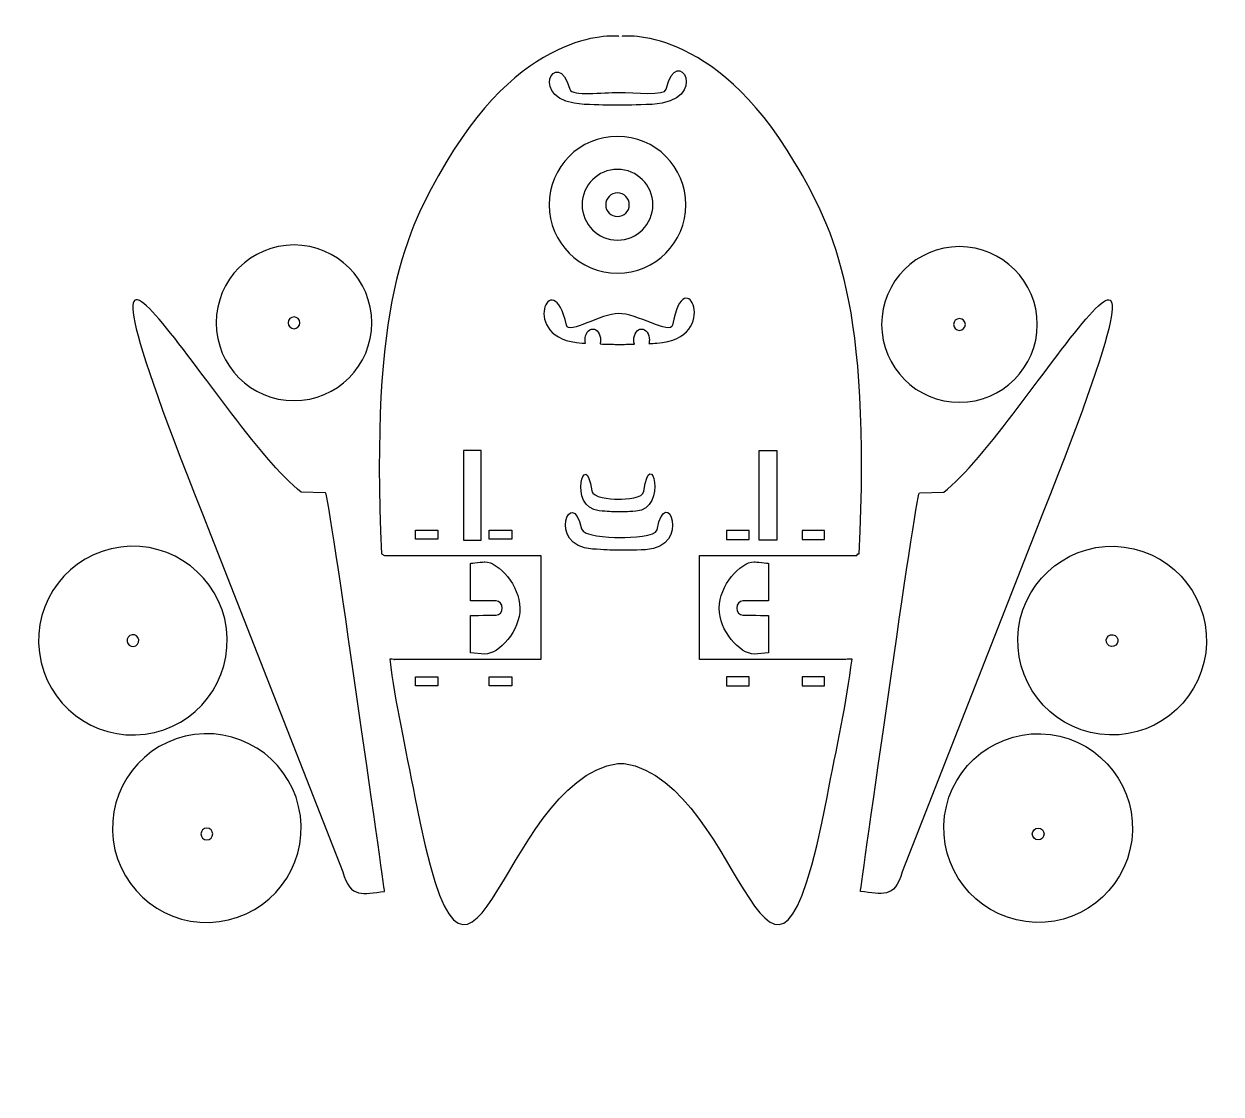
# Model space of a CAD drawing. Extents: x 176 to 429, y -357 to -130.
import ezdxf

# ---------------------------------------------------------------- set-up
doc = ezdxf.new("R2010")
doc.units = 0
doc.header["$MEASUREMENT"] = 0
doc.layers.add('EBENE_3', color=7, linetype='CONTINUOUS')

msp = doc.modelspace()

# ---------------------------------------------------------------- linework, layer by layer
at = {"layer": 'EBENE_3'}
for points in [[(268.83, -220.28), (268.83, -239.28), (272.58, -239.28), (272.58, -220.28), (268.83, -220.28)], [(335.25, -220.28), (335.25, -239.28), (331.5, -239.28), (331.5, -220.28), (335.25, -220.28)], [(263.4, -239.07), (258.64, -239.07), (258.64, -237.17), (263.4, -237.17), (263.4, -239.07)], [(279.04, -239.07), (274.28, -239.07), (274.28, -237.17), (279.04, -237.17), (279.04, -239.07)], [(324.58, -239.11), (329.35, -239.11), (329.35, -237.21), (324.58, -237.21), (324.58, -239.11)], [(340.58, -239.11), (345.34, -239.11), (345.34, -237.21), (340.58, -237.21), (340.58, -239.11)], [(263.4, -270.15), (258.64, -270.15), (258.64, -268.25), (263.4, -268.25), (263.4, -270.15)], [(279.04, -270.15), (274.28, -270.15), (274.28, -268.25), (279.04, -268.25), (279.04, -270.15)], [(324.58, -270.12), (329.35, -270.12), (329.35, -268.22), (324.58, -268.22), (324.58, -270.12)], [(340.58, -270.12), (345.34, -270.12), (345.34, -268.22), (340.58, -268.22), (340.58, -270.12)]]:
    msp.add_lwpolyline(points, dxfattribs=at)
for points, knots in [([(301.74, -132.45), (301.74, -132.45), (282.43, -129.82), (265.08, -159.24), (256.55, -173.7), (248.92, -189.12), (251.45, -242.18), (251.45, -242.18), (252.03, -242.53), (252.03, -242.53), (252.03, -242.53), (285.2, -242.53), (285.2, -242.53), (285.2, -242.53), (285.2, -264.53), (285.2, -264.53), (285.2, -264.53), (254.04, -264.53), (254.04, -264.53), (254.04, -264.53), (254.21, -264.52), (254.21, -264.52), (254.1, -264.52), (253.3, -264.51), (253.19, -264.51), (254.27, -273.52), (256.47, -283.23), (258.48, -293.71), (270.52, -356.67), (276.02, -290.5), (301.51, -286.58), (301.51, -286.58), (302.86, -286.58), (302.86, -286.58), (328.35, -290.5), (333.85, -356.67), (345.89, -293.71), (347.9, -283.23), (350.11, -273.51), (351.18, -264.5), (350.97, -264.51), (350.06, -264.51), (349.86, -264.52), (349.86, -264.52), (349.67, -264.53), (349.67, -264.53), (349.67, -264.53), (318.86, -264.53), (318.86, -264.53), (318.86, -264.53), (318.86, -242.53), (318.86, -242.53), (318.86, -242.53), (352.19, -242.53), (352.19, -242.53), (352.19, -242.53), (352.34, -242.27), (352.34, -242.27), (352.34, -242.27), (352.36, -242.18), (352.36, -242.18), (352.36, -242.18), (352.71, -242.18), (352.71, -242.18), (355.24, -189.12), (347.61, -173.7), (339.08, -159.24), (321.73, -129.82), (302.42, -132.45), (302.42, -132.45)], [0, 0, 0, 0, 1, 1, 1, 2, 2, 2, 3, 3, 3, 4, 4, 4, 5, 5, 5, 6, 6, 6, 7, 7, 7, 8, 8, 8, 9, 9, 9, 10, 10, 10, 11, 11, 11, 12, 12, 12, 13, 13, 13, 14, 14, 14, 15, 15, 15, 16, 16, 16, 17, 17, 17, 18, 18, 18, 19, 19, 19, 20, 20, 20, 21, 21, 21, 22, 22, 22, 23, 23, 23, 23]), ([(294.41, -146.87), (297.47, -147), (299.62, -147.05), (301.1, -147.05), (301.29, -147.05), (301.47, -147.05), (301.63, -147.05), (303.12, -147.05), (305.38, -147.01), (308.78, -146.87), (321.48, -146.33), (314.1, -133.39), (311.81, -143.67), (311.49, -145.13), (305.11, -144.32), (301.71, -144.36), (298.38, -144.33), (291.79, -145.16), (291.37, -143.67), (288.67, -134.07), (281.71, -146.33), (294.41, -146.87)], [0, 0, 0, 0, 1, 1, 1, 2, 2, 2, 3, 3, 3, 4, 4, 4, 5, 5, 5, 6, 6, 6, 7, 7, 7, 7]), ([(252.07, -313.71), (247.39, -314.2), (244.95, -315.42), (243.2, -309.54), (243.2, -309.54), (215.24, -238.21), (215.24, -238.21), (175.61, -139.06), (217.27, -216.03), (234.42, -229.07), (234.42, -229.07), (239.57, -229.24), (239.57, -229.24), (240.26, -229.32), (252.07, -313.71), (252.07, -313.71)], [0, 0, 0, 0, 1, 1, 1, 2, 2, 2, 3, 3, 3, 4, 4, 4, 5, 5, 5, 5]), ([(352.97, -313.71), (357.65, -314.2), (360.09, -315.42), (361.85, -309.54), (361.85, -309.54), (389.8, -238.21), (389.8, -238.21), (429.43, -139.06), (387.77, -216.03), (370.62, -229.07), (370.62, -229.07), (365.47, -229.24), (365.47, -229.24), (364.78, -229.32), (352.97, -313.71), (352.97, -313.71)], [0, 0, 0, 0, 1, 1, 1, 2, 2, 2, 3, 3, 3, 4, 4, 4, 5, 5, 5, 5]), ([(315.96, -168.15), (315.96, -176.15), (309.47, -182.65), (301.46, -182.65), (293.45, -182.65), (286.96, -176.15), (286.96, -168.15), (286.96, -160.14), (293.45, -153.65), (301.46, -153.65), (309.47, -153.65), (315.96, -160.14), (315.96, -168.15)], [0, 0, 0, 0, 1, 1, 1, 2, 2, 2, 3, 3, 3, 4, 4, 4, 4]), ([(308.96, -168.15), (308.96, -172.29), (305.6, -175.65), (301.46, -175.65), (297.32, -175.65), (293.96, -172.29), (293.96, -168.15), (293.96, -164), (297.32, -160.65), (301.46, -160.65), (305.6, -160.65), (308.96, -164), (308.96, -168.15)], [0, 0, 0, 0, 1, 1, 1, 2, 2, 2, 3, 3, 3, 4, 4, 4, 4]), ([(303.96, -168.15), (303.96, -169.53), (302.84, -170.65), (301.46, -170.65), (300.08, -170.65), (298.96, -169.53), (298.96, -168.15), (298.96, -166.77), (300.08, -165.65), (301.46, -165.65), (302.84, -165.65), (303.96, -166.77), (303.96, -168.15)], [0, 0, 0, 0, 1, 1, 1, 2, 2, 2, 3, 3, 3, 4, 4, 4, 4]), ([(249.37, -193.18), (249.37, -202.29), (241.99, -209.68), (232.87, -209.68), (223.76, -209.68), (216.37, -202.29), (216.37, -193.18), (216.37, -184.07), (223.76, -176.68), (232.87, -176.68), (241.99, -176.68), (249.37, -184.07), (249.37, -193.18)], [0, 0, 0, 0, 1, 1, 1, 2, 2, 2, 3, 3, 3, 4, 4, 4, 4]), ([(390.46, -193.53), (390.46, -202.64), (383.08, -210.03), (373.96, -210.03), (364.85, -210.03), (357.46, -202.64), (357.46, -193.53), (357.46, -184.42), (364.85, -177.03), (373.96, -177.03), (383.08, -177.03), (390.46, -184.42), (390.46, -193.53)], [0, 0, 0, 0, 1, 1, 1, 2, 2, 2, 3, 3, 3, 4, 4, 4, 4]), ([(309.79, -197.49), (309.21, -197.52), (308.66, -197.55), (308.13, -197.57), (308.18, -197.35), (308.21, -197.1), (308.21, -196.85), (308.21, -195.55), (307.47, -194.5), (306.56, -194.5), (305.65, -194.5), (304.92, -195.55), (304.92, -196.85), (304.92, -197.15), (304.96, -197.43), (305.03, -197.69), (303.75, -197.74), (302.74, -197.75), (301.93, -197.75), (301.75, -197.75), (301.55, -197.75), (301.35, -197.75), (300.41, -197.74), (299.23, -197.71), (297.76, -197.66), (297.83, -197.41), (297.86, -197.14), (297.86, -196.85), (297.86, -195.55), (297.12, -194.5), (296.22, -194.5), (295.31, -194.5), (294.57, -195.55), (294.57, -196.85), (294.57, -197.08), (294.59, -197.31), (294.64, -197.52), (294.42, -197.51), (294.21, -197.5), (293.98, -197.49), (280.01, -196.73), (287.67, -180.14), (290.64, -193.68), (291.1, -195.79), (298, -191.16), (301.66, -191.2), (305.41, -191.15), (312.77, -195.75), (313.13, -193.68), (315.64, -179.19), (323.76, -196.73), (309.79, -197.49)], [0, 0, 0, 0, 1, 1, 1, 2, 2, 2, 3, 3, 3, 4, 4, 4, 5, 5, 5, 6, 6, 6, 7, 7, 7, 8, 8, 8, 9, 9, 9, 10, 10, 10, 11, 11, 11, 12, 12, 12, 13, 13, 13, 14, 14, 14, 15, 15, 15, 16, 16, 16, 17, 17, 17, 17]), ([(234.12, -193.18), (234.12, -193.87), (233.56, -194.43), (232.87, -194.43), (232.18, -194.43), (231.62, -193.87), (231.62, -193.18), (231.62, -192.49), (232.18, -191.93), (232.87, -191.93), (233.56, -191.93), (234.12, -192.49), (234.12, -193.18)], [0, 0, 0, 0, 1, 1, 1, 2, 2, 2, 3, 3, 3, 4, 4, 4, 4]), ([(375.21, -193.53), (375.21, -194.22), (374.65, -194.78), (373.96, -194.78), (373.27, -194.78), (372.71, -194.22), (372.71, -193.53), (372.71, -192.84), (373.27, -192.28), (373.96, -192.28), (374.65, -192.28), (375.21, -192.84), (375.21, -193.53)], [0, 0, 0, 0, 1, 1, 1, 2, 2, 2, 3, 3, 3, 4, 4, 4, 4]), ([(297.6, -233.04), (299.26, -233.19), (300.42, -233.25), (301.22, -233.27), (301.32, -233.27), (301.41, -233.27), (301.5, -233.27), (302.31, -233.28), (303.53, -233.26), (305.36, -233.14), (312.23, -232.68), (308.41, -218.64), (307.06, -228.9), (306.86, -230.36), (303.42, -230.57), (301.58, -230.58), (299.78, -230.53), (296.22, -230.26), (296.01, -228.77), (294.67, -219.15), (290.75, -232.42), (297.6, -233.04)], [0, 0, 0, 0, 1, 1, 1, 2, 2, 2, 3, 3, 3, 4, 4, 4, 5, 5, 5, 6, 6, 6, 7, 7, 7, 7]), ([(296.15, -241.14), (298.56, -241.3), (300.24, -241.37), (301.4, -241.39), (301.54, -241.39), (301.68, -241.39), (301.81, -241.39), (302.98, -241.41), (304.75, -241.39), (307.41, -241.27), (317.37, -240.86), (311.75, -226.79), (309.84, -237.05), (309.57, -238.51), (304.57, -238.69), (301.91, -238.7), (299.3, -238.64), (294.13, -238.35), (293.82, -236.85), (291.83, -227.23), (286.21, -240.48), (296.15, -241.14)], [0, 0, 0, 0, 1, 1, 1, 2, 2, 2, 3, 3, 3, 4, 4, 4, 5, 5, 5, 6, 6, 6, 7, 7, 7, 7]), ([(218.54, -257.96), (219.97, -268.91), (212.25, -278.95), (201.3, -280.38), (190.34, -281.81), (180.31, -274.09), (178.88, -263.14), (177.44, -252.19), (185.16, -242.15), (196.12, -240.72), (207.07, -239.29), (217.11, -247.01), (218.54, -257.96)], [0, 0, 0, 0, 1, 1, 1, 2, 2, 2, 3, 3, 3, 4, 4, 4, 4]), ([(386.5, -257.96), (385.07, -268.91), (392.79, -278.95), (403.74, -280.38), (414.7, -281.81), (424.73, -274.09), (426.17, -263.14), (427.6, -252.19), (419.88, -242.15), (408.92, -240.72), (397.97, -239.29), (387.93, -247.01), (386.5, -257.96)], [0, 0, 0, 0, 1, 1, 1, 2, 2, 2, 3, 3, 3, 4, 4, 4, 4]), ([(273.32, -263.41), (276.39, -263.35), (280.82, -258.5), (280.76, -253.65), (280.71, -248.86), (276.36, -243.95), (273.32, -243.83), (273.22, -243.83), (270.3, -244.18), (270.3, -244.18), (270.3, -244.18), (270.3, -252.1), (270.3, -252.1), (270.3, -252.1), (275.66, -252.15), (275.74, -252.15), (276.44, -252.15), (277.02, -252.82), (277.02, -253.65), (277.02, -254.48), (276.44, -255.15), (275.74, -255.15), (275.69, -255.15), (270.3, -255.21), (270.3, -255.21), (270.3, -255.21), (270.3, -263.11), (270.3, -263.11), (270.3, -263.11), (273.32, -263.41), (273.32, -263.41)], [0, 0, 0, 0, 1, 1, 1, 2, 2, 2, 3, 3, 3, 4, 4, 4, 5, 5, 5, 6, 6, 6, 7, 7, 7, 8, 8, 8, 9, 9, 9, 10, 10, 10, 10]), ([(333.48, -263.11), (333.48, -263.11), (333.48, -255.21), (333.48, -255.21), (333.48, -255.21), (328.1, -255.15), (328.05, -255.15), (327.34, -255.15), (326.76, -254.48), (326.76, -253.65), (326.76, -252.82), (327.34, -252.15), (328.05, -252.15), (328.12, -252.15), (333.48, -252.1), (333.48, -252.1), (333.48, -252.1), (333.48, -244.18), (333.48, -244.18), (333.48, -244.18), (330.56, -243.83), (330.46, -243.83), (327.42, -243.95), (323.07, -248.86), (323.02, -253.65), (322.96, -258.5), (327.4, -263.35), (330.46, -263.41), (330.46, -263.41), (333.48, -263.11), (333.48, -263.11)], [0, 0, 0, 0, 1, 1, 1, 2, 2, 2, 3, 3, 3, 4, 4, 4, 5, 5, 5, 6, 6, 6, 7, 7, 7, 8, 8, 8, 9, 9, 9, 10, 10, 10, 10]), ([(199.95, -260.39), (200.04, -261.07), (199.55, -261.7), (198.87, -261.79), (198.18, -261.88), (197.56, -261.39), (197.47, -260.71), (197.38, -260.03), (197.86, -259.4), (198.55, -259.31), (199.23, -259.22), (199.86, -259.7), (199.95, -260.39)], [0, 0, 0, 0, 1, 1, 1, 2, 2, 2, 3, 3, 3, 4, 4, 4, 4]), ([(405.09, -260.39), (405, -261.07), (405.49, -261.7), (406.17, -261.79), (406.86, -261.88), (407.48, -261.39), (407.57, -260.71), (407.66, -260.03), (407.18, -259.4), (406.5, -259.31), (405.81, -259.22), (405.18, -259.7), (405.09, -260.39)], [0, 0, 0, 0, 1, 1, 1, 2, 2, 2, 3, 3, 3, 4, 4, 4, 4]), ([(234.22, -297.7), (235.65, -308.65), (227.93, -318.69), (216.97, -320.12), (206.02, -321.55), (195.98, -313.83), (194.55, -302.88), (193.12, -291.93), (200.84, -281.89), (211.8, -280.46), (222.75, -279.03), (232.79, -286.75), (234.22, -297.7)], [0, 0, 0, 0, 1, 1, 1, 2, 2, 2, 3, 3, 3, 4, 4, 4, 4]), ([(370.82, -297.7), (369.39, -308.65), (377.11, -318.69), (388.07, -320.12), (399.02, -321.55), (409.06, -313.83), (410.49, -302.88), (411.92, -291.93), (404.2, -281.89), (393.25, -280.46), (382.29, -279.03), (372.25, -286.75), (370.82, -297.7)], [0, 0, 0, 0, 1, 1, 1, 2, 2, 2, 3, 3, 3, 4, 4, 4, 4]), ([(215.64, -301.54), (215.64, -302.23), (215.08, -302.79), (214.39, -302.79), (213.69, -302.79), (213.14, -302.23), (213.14, -301.54), (213.14, -300.85), (213.69, -300.29), (214.39, -300.29), (215.08, -300.29), (215.64, -300.85), (215.64, -301.54)], [0, 0, 0, 0, 1, 1, 1, 2, 2, 2, 3, 3, 3, 4, 4, 4, 4]), ([(389.41, -301.54), (389.41, -302.23), (389.96, -302.79), (390.66, -302.79), (391.35, -302.79), (391.91, -302.23), (391.91, -301.54), (391.91, -300.85), (391.35, -300.29), (390.66, -300.29), (389.96, -300.29), (389.41, -300.85), (389.41, -301.54)], [0, 0, 0, 0, 1, 1, 1, 2, 2, 2, 3, 3, 3, 4, 4, 4, 4])]:
    msp.add_open_spline(points, degree=3, knots=knots, dxfattribs=at)

doc.saveas('drawing.dxf')
